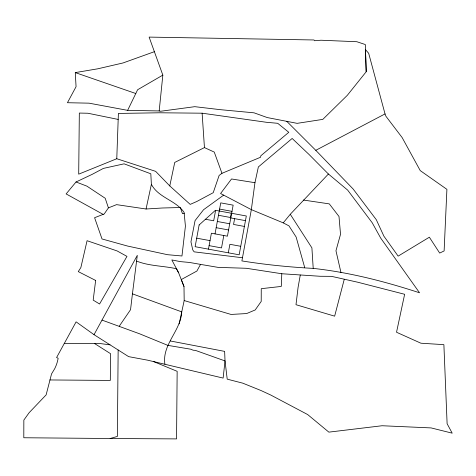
<?xml version="1.0" encoding="UTF-8"?>
<svg xmlns="http://www.w3.org/2000/svg" width="476" height="476" viewBox="0 0 476 476"><rect width="100%" height="100%" fill="white"/><g stroke="black" fill="none" stroke-linecap="round" stroke-linejoin="round"><path stroke-width="0.71" d="M164.904 364.217C161.852 344.499 180.791 330.909 181.749 311.881L132.435 293.841L137.302 255.356L94.034 334.676L128.639 356.637L147.608 360.171L223.125 378.087L225.023 360.921L224.636 351.383L170.319 340.971M118.149 349.979L117.382 436.433L110.146 438.503L23.8 437.753L23.848 420.076L29.161 412.674L46.124 394.884L51.545 373.91L54.722 368.668A37.735 37.735 0 0 0 58.001 359.071L58.137 358.238L56.584 357.559L76.106 321.847L94.034 334.676M116.775 158.734L118.399 113.437L159.46 112.782L202.121 113.193L266.477 122.29L277.716 123.302L288.795 132.304L260.83 155.771L260.586 157.229L221.965 173.323L219.144 175.412L213.218 192.697L196.814 201.491L190.204 204.388L169.771 185.926L155.634 171.342L116.775 158.734L78.701 174.156L79.325 113.062L87.893 113.24L118.185 119.434M281.786 273.742L281.286 286.427L261.253 288.682L261.211 301.427L255.201 309.959L246.651 313.553L231.044 314.446L184.182 300.558L183.992 286.534L181.267 279.567L196.885 271.046L200.527 264.388L218.067 267.375L246.372 268.285L281.786 273.742L320.086 276.27L331.48 276.342L357.833 282.244L404.636 294.287L396.532 332.254L420.909 343.208L443.882 344.654L447.113 423.723L452.2 433.166L431.143 427.918L382.085 425.74L328.868 432.137L307.651 414.548L270.707 395.009L260.985 390.516L242.784 383.168L227.213 379.152L225.023 360.921L195.404 350.384L193.095 350.199L190.828 349.229L167.802 345.356L139.575 333.789L102.078 320.122M159.186 110.938L162.834 75.119L149.119 37.098L314.005 39.978L314.481 40.734L320.967 40.228L356.833 41.721L365.324 44.542L366.199 71.739L347.325 95.307L322.811 119.381L297.143 123.349L267.274 117.566L254.065 112.83L220.34 109.67L194.767 106.678L160.519 111.271L159.186 110.938L127.645 110.355L89.018 103.167L67.443 102.721L76.065 86.68L75.279 72.602L97.753 68.812L123.028 62.957L154.349 51.7M132.435 293.841L130.543 309.703L119.28 326.167M254.952 182.689L251.346 209.63L241.891 260.919C265.572 264.727 289.307 267.107 313.214 268.387C349.497 272.349 384.9 281.471 419.546 292.788L380.729 238.149L372.208 222.756L347.67 190.114L328.416 174.014L308.865 154.313L292.157 138.456L258.361 166.945L254.952 182.689L231.532 178.97L220.578 193.524L251.346 209.63L283.238 222.869L288.962 225.874L296.131 237.03L304.7 267.53M300.267 275.063L298.071 287.474L295.989 304.705L334.646 316.165L344.261 279.293M208.458 249.15L211.398 233.222L227.433 236.179L233.151 205.156L220.745 202.871L215.027 233.894M215.616 210.332L213.688 220.775L205.465 219.263M223.803 235.513L221.518 247.919L209.107 245.634M231.276 213.218L230.42 217.871L245.467 220.65M228.313 252.81L229.884 244.289L240.737 246.294M234.614 218.645L233.543 224.44L244.396 226.439M151.38 184.361C158.49 197.849 175.852 200.229 184.105 212.409L185.42 226.094L181.963 255.981L167.51 254.696L127.556 246.05L102.019 238.964L94.587 217.699L104.196 213.986L108.415 207.875L116.566 204.644L146.049 209.006L151.38 184.361L150.815 173.794L124.099 163.833L103.369 168.409L92.148 174.365L76.047 181.975L66.116 193.922L103.149 214.39M169.771 185.926L174.734 162.435L204.448 147.596L214.265 152.088L221.965 173.323M179.16 323.9L184.182 300.558M127.645 110.355L137.606 89.75L162.834 75.119M283.238 222.869L290.277 214.277L328.416 174.014M223.655 195.13L203.538 209.737L195.065 220.602L190.947 241.862L192.78 249.965L194.148 251.846L242.474 257.76M366.199 71.739L365.473 49.629L368.68 53.3L385.03 113.913L315.778 150.321L286.784 121.344M146.049 209.006L162.471 207.994L180.321 207.53L182.463 213.647L184.224 213.647M64.242 343.553L100.495 343.601L110.051 344.844M110.146 438.503L176.56 438.902L177.155 371.322L153.581 361.57M49.843 379.955L110.307 380.425L110.539 353.674L94.593 343.553M303.474 200.063L329.291 203.877L339.001 216.485L340.524 234.293L335.961 250.757L340.965 272.564M200.527 264.388L189.383 262.437L180.261 261.61L171.836 259.938L178.613 272.778L183.992 286.534M219.603 209.077L232.008 211.362M218.454 215.277L230.866 217.568M217.312 221.483L229.724 223.774M216.169 227.689L228.575 229.973M196.695 238.173L210.029 240.63M75.279 72.602L135.815 93.528M76.047 181.975L86.894 186.14L105.214 198.272L108.415 207.875M136.576 261.086C149.232 266.155 163.31 265.786 176.483 268.738L178.613 272.778M315.778 150.321L353.127 189.002L376.302 219.704L383.888 236.155L398.132 256.124L429.364 237.203L439.681 253.083L444.12 250.935L446.91 189.347L420.237 170.604L402.125 137.546L385.935 116.275L385.03 113.913M290.277 214.277L311.905 247.883L313.214 268.387M202.121 113.193L204.448 147.596M95.64 280.447L93.189 300.124L99.579 304.003L126.973 256.385L117.132 250.947L87.072 240.707L80.866 267.524L78.284 271.612L95.64 280.447M199.135 224.964L195.124 246.693L239.166 254.809L246.324 215.991L215.426 210.297L199.135 224.964"/></g></svg>
